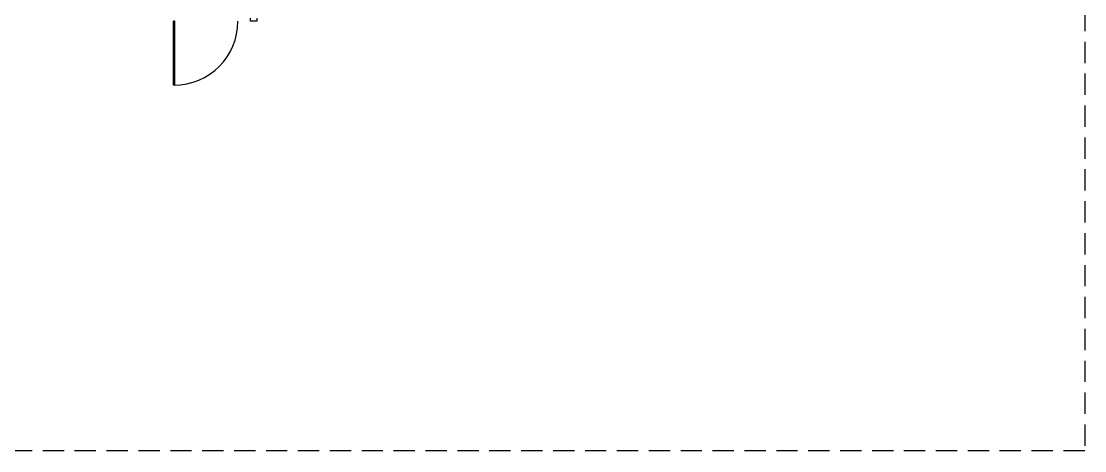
# Model space of a CAD drawing. Header units: metres. Extents: x 531739 to 532412, y 2675629 to 2676062.
# Drawn here: x 532015.93 to 532040.93, y 2675765.17 to 2675775.27 of the extents above; entities that cross this region are included whole.
import ezdxf

# ---------------------------------------------------------------- set-up
doc = ezdxf.new("R2010")
doc.units = ezdxf.units.M
doc.linetypes.add('DASHED', pattern=[0.75, 0.5, -0.25])
doc.layers.add('IDT', color=7, linetype='Continuous')

# ---------------------------------------------------------------- blocks, each defined once
blk = doc.blocks.new('IDT')
at = {"layer": 'IDT', "linetype": 'Continuous'}
for p, q in [((21.394, 23.986), (21.427, 23.986)), ((21.394, 22.486), (21.427, 22.486))]:
    blk.add_line(p, q, dxfattribs=at)
at = {"layer": 'IDT'}
for p, q in [((21.394, 23.986), (21.394, 22.486)), ((21.427, 23.986), (21.427, 22.486))]:
    blk.add_line(p, q, dxfattribs=at)
at = {"layer": 'IDT', "color": 3}
for p, q in [((19.465, 22.411), (19.465, 22.486)), ((19.465, 22.486), (19.615, 22.486)), ((19.615, 22.486), (19.615, 22.411))]:
    blk.add_line(p, q, dxfattribs=at)
at = {"layer": 'IDT', "color": 243, "linetype": 'DASHED'}
blk.add_lwpolyline([(45.5, 32.586), (45.5, -4.032), (0, -4.032), (0, 32.586)], close=True, dxfattribs=at)
at = {"layer": 'IDT'}
blk.add_arc((21.411, 22.486), 1.5, 90, 180, dxfattribs=at)

msp = doc.modelspace()

# ---------------------------------------------------------------- block references
at = {"layer": 'IDT', "color": 8, "rotation": 180}
msp.add_blockref('IDT', (532040.931, 2675797.759), dxfattribs=at)

doc.saveas('drawing.dxf')
